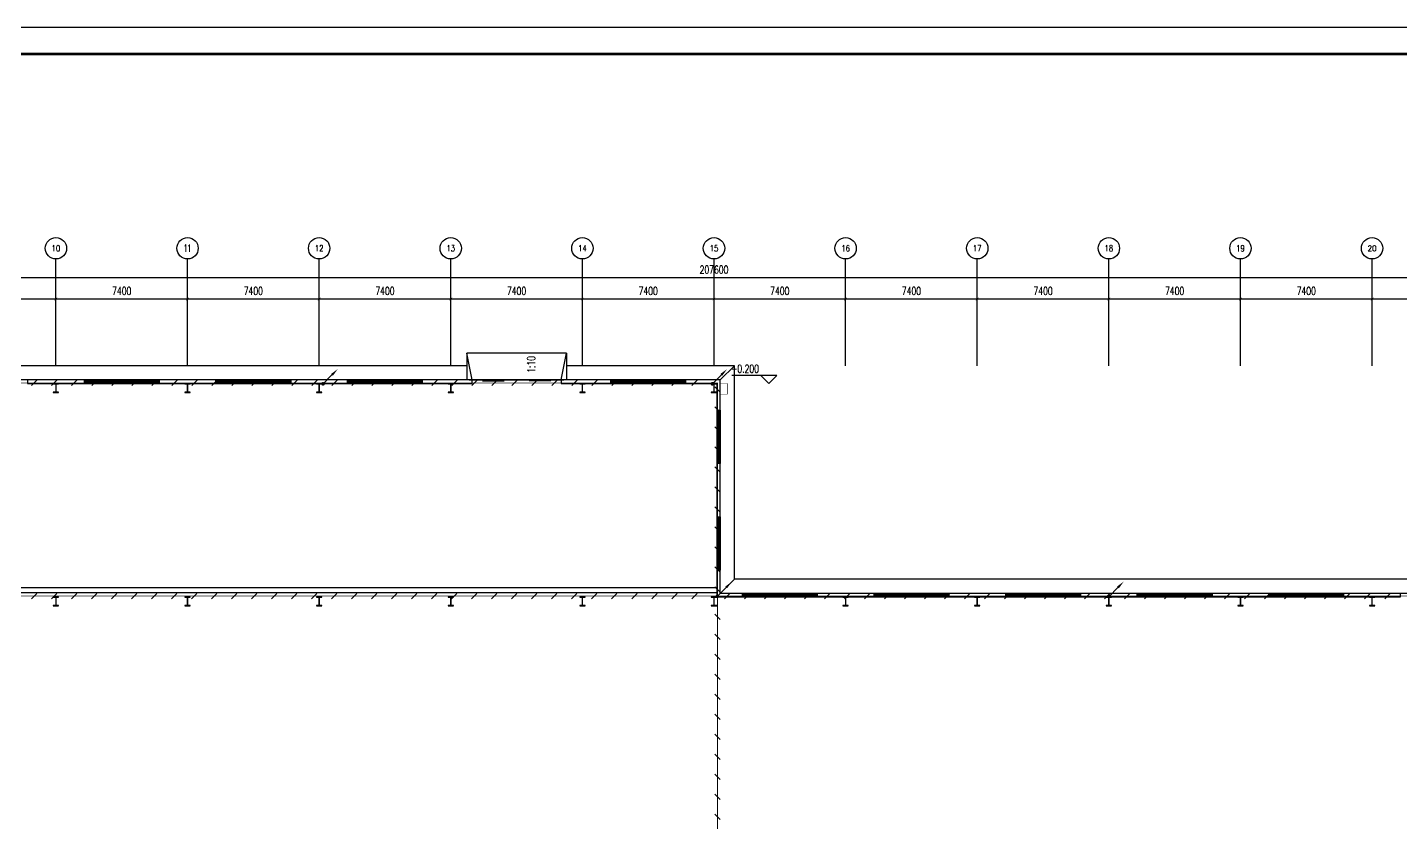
# Model space of a CAD drawing. Extents: x 1751103 to 2598738, y -609732 to 659428.
# Drawn here: x 2172848 to 2250048, y -215775 to -171080 of the extents above; entities that cross this region are included whole.
import ezdxf
from ezdxf.enums import TextEntityAlignment as Align

# ---------------------------------------------------------------- set-up
doc = ezdxf.new("R2010")
doc.units = 0
doc.header["$LTSCALE"] = 1000
doc.header["$MEASUREMENT"] = 0
doc.linetypes.add('CENTER2', pattern=[1.14, 0.75, -0.13, 0.13, -0.13])
doc.layers.get('0').update_dxf_attribs({"linetype": 'CONTINUOUS'})
doc.layers.get('DEFPOINTS').update_dxf_attribs({"linetype": 'CONTINUOUS'})
for name, color, linetype in [('_TCH_MASK', 7, 'CONTINUOUS'), ('AXIS', 3, 'CONTINUOUS'), ('AXIS_TEXT', 7, 'CONTINUOUS'), ('COLUMN', 99, 'CONTINUOUS'), ('DIM_ELEV', 3, 'CONTINUOUS'), ('DIM_SYMB', 3, 'CONTINUOUS'), ('GROUND', 2, 'CONTINUOUS'), ('LWIRE', 4, 'CONTINUOUS'), ('PUB_TEXT', 7, 'CONTINUOUS'), ('PUB_TITLE', 4, 'CONTINUOUS'), ('SHTLN', 4, 'CONTINUOUS'), ('STAIR', 2, 'CONTINUOUS'), ('WALL', 9, 'CONTINUOUS'), ('WINDOW', 99, 'CONTINUOUS'), ('WIRE-接地', 4, 'CONTINUOUS')]:
    doc.layers.add(name, color=color, linetype=linetype)
doc.styles.add('_TCH_AXIS', font='COMPLEX', dxfattribs={"bigfont": 'GBCBIG'})
doc.styles.add('_TCH_DIM', font='SIMPLEX', dxfattribs={"bigfont": 'GBCBIG'})
doc.styles.add('COMPLEX', font='COMPLEX')
doc.styles.add('DIM_FONT', font='SIMPLEX', dxfattribs={"width": 0.7, "bigfont": 'GBCBIG'})
doc.styles.get("Standard").update_dxf_attribs({"font": 'gbenor.shx', "bigfont": 'gbcbig.shx'})
doc.dimstyles.new('DIMN150', dxfattribs={"dimscale": 1.5, "dimtxt": 300, "dimasz": 100, "dimexe": 250, "dimexo": 300, "dimgap": 150, "dimtad": 1, "dimdec": 0, "dimzin": 0, "dimtxsty": 'DIM_FONT', "dimblk": 'ARCHTICK', "dimcen": 0.09, "dimclrt": 7, "dimazin": 3, "dimtfac": 1, "dimtdec": 0, "dimtix": 1, "dimtmove": 0, "dimatfit": 3, "dimtolj": 1, "dimtzin": 0})

# ---------------------------------------------------------------- blocks, each defined once
blk = doc.blocks.new('$WINLIB2D$00000001')
for p, q in [((-0.5, 0.5), (0.5, 0.5)), ((-0.5, 0.5), (-0.5, -0.5)), ((0.5, -0.5), (0.5, 0.5)), ((0.5, 0.167), (-0.5, 0.167)), ((0.5, -0.167), (-0.5, -0.167)), ((-0.5, -0.5), (0.5, -0.5))]:
    blk.add_line(p, q)
blk = doc.blocks.new('$DORLIB2D$00000130')
at = {"color": 0, "linetype": 'CONTINUOUS'}
for p, q in [((-0.533, 0.66), (-0.533, 0.513)), ((0, 0.66), (-0.533, 0.66)), ((0, 0.513), (0, 0.66)), ((0.533, 0.66), (0, 0.66)), ((0.533, 0.66), (0.533, 0.513)), ((0, 0.513), (-0.533, 0.513)), ((0.533, 0.513), (0, 0.513)), ((-0.385, 0.269), (-0.14, 0.269)), ((-0.385, 0.269), (-0.3, 0.214)), ((-0.3, 0.214), (-0.3, 0.269)), ((0.385, 0.269), (0.14, 0.269)), ((0.3, 0.214), (0.3, 0.269)), ((0.385, 0.269), (0.3, 0.214))]:
    blk.add_line(p, q, dxfattribs=at)
blk = doc.blocks.new('_AXISO')
blk.add_circle((0, 0), 0.5)
at = {"layer": 'AXIS_TEXT', "style": 'COMPLEX', "width": 1.041667}
blk.add_attdef('A', text='', height=0.56, dxfattribs=at).set_placement((-0.25, -0.28), (0.25, -0.28), align=Align.FIT)
blk = doc.blocks.new('_ARCHTICK')
at = {"color": 0, "linetype": 'BYBLOCK', "const_width": 0.15}
blk.add_lwpolyline([(-0.5, -0.5), (0.5, 0.5)], dxfattribs=at)
blk = doc.blocks.new('*D99')
at = {"layer": 'AXIS', "color": 0}
for p, q in [((2107648, 93942), (2107648, 98817)), ((2315248, 93942), (2315248, 98817)), ((2107648, 98442), (2315248, 98442))]:
    blk.add_line(p, q, dxfattribs=at)
at = {"layer": 'DEFPOINTS', "color": 0}
for p in [(2315248, 98442), (2107648, 93492), (2315248, 93492)]:
    blk.add_point(p, dxfattribs=at)
at = {"layer": 'AXIS', "color": 0, "xscale": 150, "yscale": 150, "zscale": 150, "rotation": 180}
blk.add_blockref('_ARCHTICK', (2107648, 98442), dxfattribs=at)
at = {"layer": 'AXIS', "color": 0, "xscale": 150, "yscale": 150, "zscale": 150}
blk.add_blockref('_ARCHTICK', (2315248, 98442), dxfattribs=at)
at = {"layer": 'AXIS', "color": 7, "insert": (2211448, 98892), "char_height": 450, "attachment_point": 5, "style": 'DIM_FONT'}
blk.add_mtext('\\A1;207600', dxfattribs=at)
blk = doc.blocks.new('*D109')
at = {"layer": 'AXIS', "color": 0}
for p, q in [((2167048, 93942), (2167048, 97617)), ((2174448, 93942), (2174448, 97617)), ((2167048, 97242), (2174448, 97242))]:
    blk.add_line(p, q, dxfattribs=at)
at = {"layer": 'DEFPOINTS', "color": 0}
for p in [(2174448, 97242), (2167048, 93492), (2174448, 93492)]:
    blk.add_point(p, dxfattribs=at)
at = {"layer": 'AXIS', "color": 0, "xscale": 150, "yscale": 150, "zscale": 150, "rotation": 180}
blk.add_blockref('_ARCHTICK', (2167048, 97242), dxfattribs=at)
at = {"layer": 'AXIS', "color": 0, "xscale": 150, "yscale": 150, "zscale": 150}
blk.add_blockref('_ARCHTICK', (2174448, 97242), dxfattribs=at)
at = {"layer": 'AXIS', "color": 7, "insert": (2170748, 97692), "char_height": 450, "attachment_point": 5, "style": 'DIM_FONT'}
blk.add_mtext('\\A1;7400', dxfattribs=at)
blk = doc.blocks.new('*D110')
at = {"layer": 'AXIS', "color": 0}
for p, q in [((2174448, 93942), (2174448, 97617)), ((2181848, 93942), (2181848, 97617)), ((2174448, 97242), (2181848, 97242))]:
    blk.add_line(p, q, dxfattribs=at)
at = {"layer": 'DEFPOINTS', "color": 0}
for p in [(2181848, 97242), (2174448, 93492), (2181848, 93492)]:
    blk.add_point(p, dxfattribs=at)
at = {"layer": 'AXIS', "color": 0, "xscale": 150, "yscale": 150, "zscale": 150, "rotation": 180}
blk.add_blockref('_ARCHTICK', (2174448, 97242), dxfattribs=at)
at = {"layer": 'AXIS', "color": 0, "xscale": 150, "yscale": 150, "zscale": 150}
blk.add_blockref('_ARCHTICK', (2181848, 97242), dxfattribs=at)
at = {"layer": 'AXIS', "color": 7, "insert": (2178148, 97692), "char_height": 450, "attachment_point": 5, "style": 'DIM_FONT'}
blk.add_mtext('\\A1;7400', dxfattribs=at)
blk = doc.blocks.new('*D111')
at = {"layer": 'AXIS', "color": 0}
for p, q in [((2181848, 93942), (2181848, 97617)), ((2189248, 93942), (2189248, 97617)), ((2181848, 97242), (2189248, 97242))]:
    blk.add_line(p, q, dxfattribs=at)
at = {"layer": 'DEFPOINTS', "color": 0}
for p in [(2189248, 97242), (2181848, 93492), (2189248, 93492)]:
    blk.add_point(p, dxfattribs=at)
at = {"layer": 'AXIS', "color": 0, "xscale": 150, "yscale": 150, "zscale": 150, "rotation": 180}
blk.add_blockref('_ARCHTICK', (2181848, 97242), dxfattribs=at)
at = {"layer": 'AXIS', "color": 0, "xscale": 150, "yscale": 150, "zscale": 150}
blk.add_blockref('_ARCHTICK', (2189248, 97242), dxfattribs=at)
at = {"layer": 'AXIS', "color": 7, "insert": (2185548, 97692), "char_height": 450, "attachment_point": 5, "style": 'DIM_FONT'}
blk.add_mtext('\\A1;7400', dxfattribs=at)
blk = doc.blocks.new('*D112')
at = {"layer": 'AXIS', "color": 0}
for p, q in [((2189248, 93942), (2189248, 97617)), ((2196648, 93942), (2196648, 97617)), ((2189248, 97242), (2196648, 97242))]:
    blk.add_line(p, q, dxfattribs=at)
at = {"layer": 'DEFPOINTS', "color": 0}
for p in [(2196648, 97242), (2189248, 93492), (2196648, 93492)]:
    blk.add_point(p, dxfattribs=at)
at = {"layer": 'AXIS', "color": 0, "xscale": 150, "yscale": 150, "zscale": 150, "rotation": 180}
blk.add_blockref('_ARCHTICK', (2189248, 97242), dxfattribs=at)
at = {"layer": 'AXIS', "color": 0, "xscale": 150, "yscale": 150, "zscale": 150}
blk.add_blockref('_ARCHTICK', (2196648, 97242), dxfattribs=at)
at = {"layer": 'AXIS', "color": 7, "insert": (2192948, 97692), "char_height": 450, "attachment_point": 5, "style": 'DIM_FONT'}
blk.add_mtext('\\A1;7400', dxfattribs=at)
blk = doc.blocks.new('*D113')
at = {"layer": 'AXIS', "color": 0}
for p, q in [((2196648, 93942), (2196648, 97617)), ((2204048, 93942), (2204048, 97617)), ((2196648, 97242), (2204048, 97242))]:
    blk.add_line(p, q, dxfattribs=at)
at = {"layer": 'DEFPOINTS', "color": 0}
for p in [(2204048, 97242), (2196648, 93492), (2204048, 93492)]:
    blk.add_point(p, dxfattribs=at)
at = {"layer": 'AXIS', "color": 0, "xscale": 150, "yscale": 150, "zscale": 150, "rotation": 180}
blk.add_blockref('_ARCHTICK', (2196648, 97242), dxfattribs=at)
at = {"layer": 'AXIS', "color": 0, "xscale": 150, "yscale": 150, "zscale": 150}
blk.add_blockref('_ARCHTICK', (2204048, 97242), dxfattribs=at)
at = {"layer": 'AXIS', "color": 7, "insert": (2200348, 97692), "char_height": 450, "attachment_point": 5, "style": 'DIM_FONT'}
blk.add_mtext('\\A1;7400', dxfattribs=at)
blk = doc.blocks.new('*D114')
at = {"layer": 'AXIS', "color": 0}
for p, q in [((2204048, 93942), (2204048, 97617)), ((2211448, 93942), (2211448, 97617)), ((2204048, 97242), (2211448, 97242))]:
    blk.add_line(p, q, dxfattribs=at)
at = {"layer": 'DEFPOINTS', "color": 0}
for p in [(2211448, 97242), (2204048, 93492), (2211448, 93492)]:
    blk.add_point(p, dxfattribs=at)
at = {"layer": 'AXIS', "color": 0, "xscale": 150, "yscale": 150, "zscale": 150, "rotation": 180}
blk.add_blockref('_ARCHTICK', (2204048, 97242), dxfattribs=at)
at = {"layer": 'AXIS', "color": 0, "xscale": 150, "yscale": 150, "zscale": 150}
blk.add_blockref('_ARCHTICK', (2211448, 97242), dxfattribs=at)
at = {"layer": 'AXIS', "color": 7, "insert": (2207748, 97692), "char_height": 450, "attachment_point": 5, "style": 'DIM_FONT'}
blk.add_mtext('\\A1;7400', dxfattribs=at)
blk = doc.blocks.new('*D115')
at = {"layer": 'AXIS', "color": 0}
for p, q in [((2211448, 93942), (2211448, 97617)), ((2218848, 93942), (2218848, 97617)), ((2211448, 97242), (2218848, 97242))]:
    blk.add_line(p, q, dxfattribs=at)
at = {"layer": 'DEFPOINTS', "color": 0}
for p in [(2218848, 97242), (2211448, 93492), (2218848, 93492)]:
    blk.add_point(p, dxfattribs=at)
at = {"layer": 'AXIS', "color": 0, "xscale": 150, "yscale": 150, "zscale": 150, "rotation": 180}
blk.add_blockref('_ARCHTICK', (2211448, 97242), dxfattribs=at)
at = {"layer": 'AXIS', "color": 0, "xscale": 150, "yscale": 150, "zscale": 150}
blk.add_blockref('_ARCHTICK', (2218848, 97242), dxfattribs=at)
at = {"layer": 'AXIS', "color": 7, "insert": (2215148, 97692), "char_height": 450, "attachment_point": 5, "style": 'DIM_FONT'}
blk.add_mtext('\\A1;7400', dxfattribs=at)
blk = doc.blocks.new('*D116')
at = {"layer": 'AXIS', "color": 0}
for p, q in [((2218848, 93942), (2218848, 97617)), ((2226248, 93942), (2226248, 97617)), ((2218848, 97242), (2226248, 97242))]:
    blk.add_line(p, q, dxfattribs=at)
at = {"layer": 'DEFPOINTS', "color": 0}
for p in [(2226248, 97242), (2218848, 93492), (2226248, 93492)]:
    blk.add_point(p, dxfattribs=at)
at = {"layer": 'AXIS', "color": 0, "xscale": 150, "yscale": 150, "zscale": 150, "rotation": 180}
blk.add_blockref('_ARCHTICK', (2218848, 97242), dxfattribs=at)
at = {"layer": 'AXIS', "color": 0, "xscale": 150, "yscale": 150, "zscale": 150}
blk.add_blockref('_ARCHTICK', (2226248, 97242), dxfattribs=at)
at = {"layer": 'AXIS', "color": 7, "insert": (2222548, 97692), "char_height": 450, "attachment_point": 5, "style": 'DIM_FONT'}
blk.add_mtext('\\A1;7400', dxfattribs=at)
blk = doc.blocks.new('*D117')
at = {"layer": 'AXIS', "color": 0}
for p, q in [((2226248, 93942), (2226248, 97617)), ((2233648, 93942), (2233648, 97617)), ((2226248, 97242), (2233648, 97242))]:
    blk.add_line(p, q, dxfattribs=at)
at = {"layer": 'DEFPOINTS', "color": 0}
for p in [(2233648, 97242), (2226248, 93492), (2233648, 93492)]:
    blk.add_point(p, dxfattribs=at)
at = {"layer": 'AXIS', "color": 0, "xscale": 150, "yscale": 150, "zscale": 150, "rotation": 180}
blk.add_blockref('_ARCHTICK', (2226248, 97242), dxfattribs=at)
at = {"layer": 'AXIS', "color": 0, "xscale": 150, "yscale": 150, "zscale": 150}
blk.add_blockref('_ARCHTICK', (2233648, 97242), dxfattribs=at)
at = {"layer": 'AXIS', "color": 7, "insert": (2229948, 97692), "char_height": 450, "attachment_point": 5, "style": 'DIM_FONT'}
blk.add_mtext('\\A1;7400', dxfattribs=at)
blk = doc.blocks.new('*D118')
at = {"layer": 'AXIS', "color": 0}
for p, q in [((2233648, 93942), (2233648, 97617)), ((2241048, 93942), (2241048, 97617)), ((2233648, 97242), (2241048, 97242))]:
    blk.add_line(p, q, dxfattribs=at)
at = {"layer": 'DEFPOINTS', "color": 0}
for p in [(2241048, 97242), (2233648, 93492), (2241048, 93492)]:
    blk.add_point(p, dxfattribs=at)
at = {"layer": 'AXIS', "color": 0, "xscale": 150, "yscale": 150, "zscale": 150, "rotation": 180}
blk.add_blockref('_ARCHTICK', (2233648, 97242), dxfattribs=at)
at = {"layer": 'AXIS', "color": 0, "xscale": 150, "yscale": 150, "zscale": 150}
blk.add_blockref('_ARCHTICK', (2241048, 97242), dxfattribs=at)
at = {"layer": 'AXIS', "color": 7, "insert": (2237348, 97692), "char_height": 450, "attachment_point": 5, "style": 'DIM_FONT'}
blk.add_mtext('\\A1;7400', dxfattribs=at)
blk = doc.blocks.new('*D119')
at = {"layer": 'AXIS', "color": 0}
for p, q in [((2241048, 93942), (2241048, 97617)), ((2248448, 93942), (2248448, 97617)), ((2241048, 97242), (2248448, 97242))]:
    blk.add_line(p, q, dxfattribs=at)
at = {"layer": 'DEFPOINTS', "color": 0}
for p in [(2248448, 97242), (2241048, 93492), (2248448, 93492)]:
    blk.add_point(p, dxfattribs=at)
at = {"layer": 'AXIS', "color": 0, "xscale": 150, "yscale": 150, "zscale": 150, "rotation": 180}
blk.add_blockref('_ARCHTICK', (2241048, 97242), dxfattribs=at)
at = {"layer": 'AXIS', "color": 0, "xscale": 150, "yscale": 150, "zscale": 150}
blk.add_blockref('_ARCHTICK', (2248448, 97242), dxfattribs=at)
at = {"layer": 'AXIS', "color": 7, "insert": (2244748, 97692), "char_height": 450, "attachment_point": 5, "style": 'DIM_FONT'}
blk.add_mtext('\\A1;7400', dxfattribs=at)
blk = doc.blocks.new('*D120')
at = {"layer": 'AXIS', "color": 0}
for p, q in [((2248448, 93942), (2248448, 97617)), ((2255848, 93942), (2255848, 97617)), ((2248448, 97242), (2255848, 97242))]:
    blk.add_line(p, q, dxfattribs=at)
at = {"layer": 'DEFPOINTS', "color": 0}
for p in [(2255848, 97242), (2248448, 93492), (2255848, 93492)]:
    blk.add_point(p, dxfattribs=at)
at = {"layer": 'AXIS', "color": 0, "xscale": 150, "yscale": 150, "zscale": 150, "rotation": 180}
blk.add_blockref('_ARCHTICK', (2248448, 97242), dxfattribs=at)
at = {"layer": 'AXIS', "color": 0, "xscale": 150, "yscale": 150, "zscale": 150}
blk.add_blockref('_ARCHTICK', (2255848, 97242), dxfattribs=at)
at = {"layer": 'AXIS', "color": 7, "insert": (2252148, 97692), "char_height": 450, "attachment_point": 5, "style": 'DIM_FONT'}
blk.add_mtext('\\A1;7400', dxfattribs=at)
blk = doc.blocks.new('$TELECSYS$00000008')
blk.add_line((0.4, 0.4), (-0.4, -0.4))
blk = doc.blocks.new('$TELECSYS$00000079')
for p, q in [((0.7, 0.7), (0, 0)), ((0.1, 0.1), (0.1, 0.1)), ((-0.1, -0.1), (-0.1, -0.1))]:
    blk.add_line(p, q)
at = {"const_width": 0.142}
blk.add_lwpolyline([(-0.07, 0, 1), (0.07, 0, 1)], format="xyb", close=True, dxfattribs=at)
blk.add_solid([(0.63, 0.77), (0.77, 0.63), (1.15, 1.15)])
at = {"width": 0.8, "flags": 9}
blk.add_attdef('A', (0, 0), '', height=0.00002, dxfattribs=at)
blk = doc.blocks.new('W2')
at = {"color": 8, "const_width": 30}
blk.add_lwpolyline([(2211797.9, 91891.5), (2212197.9, 91891.5), (2212197.9, 92491.5), (2211797.9, 92491.5)], dxfattribs=at)
at = {"layer": '_TCH_MASK', "color": 8}
for p, q in [((2107847.9, 81025.1), (2211597.9, 81025.1)), ((2211597.9, 80725.1), (2107847.9, 80725.1))]:
    blk.add_line(p, q, dxfattribs=at)
at = {"layer": 'AXIS', "color": 8}
for p, q in [((2174447.9, 93491.5), (2174447.9, 99491.5)), ((2181847.9, 93491.5), (2181847.9, 99491.5)), ((2189247.9, 93491.5), (2189247.9, 99491.5)), ((2196647.9, 93491.5), (2196647.9, 99491.5)), ((2204047.9, 93491.5), (2204047.9, 99491.5)), ((2211447.9, 93491.5), (2211447.9, 99491.5)), ((2218847.9, 93491.5), (2218847.9, 99491.5)), ((2226247.9, 93491.5), (2226247.9, 99491.5)), ((2233647.9, 93491.5), (2233647.9, 99491.5)), ((2241047.9, 93491.5), (2241047.9, 99491.5)), ((2248447.9, 93491.5), (2248447.9, 99491.5))]:
    blk.add_line(p, q, dxfattribs=at)
at = {"layer": 'COLUMN', "color": 8}
for p, q in [((2174597.9, 92491.5), (2174297.9, 92491.5)), ((2174297.9, 92491.5), (2174297.9, 92473.5)), ((2174297.9, 92473.5), (2174437.9, 92473.5)), ((2174437.9, 92009.5), (2174297.9, 92009.5)), ((2174297.9, 92009.5), (2174297.9, 91991.5)), ((2174297.9, 91991.5), (2174597.9, 91991.5)), ((2174437.9, 92473.5), (2174442.9, 92468.5)), ((2174442.9, 92014.5), (2174437.9, 92009.5)), ((2174442.9, 92468.5), (2174442.9, 92014.5)), ((2174452.9, 92468.5), (2174457.9, 92473.5)), ((2174452.9, 92014.5), (2174452.9, 92468.5)), ((2174457.9, 92009.5), (2174452.9, 92014.5)), ((2174457.9, 92473.5), (2174597.9, 92473.5)), ((2174597.9, 92009.5), (2174457.9, 92009.5)), ((2174597.9, 92473.5), (2174597.9, 92491.5)), ((2174597.9, 91991.5), (2174597.9, 92009.5)), ((2181997.9, 92491.5), (2181697.9, 92491.5)), ((2181697.9, 92491.5), (2181697.9, 92473.5)), ((2181697.9, 92473.5), (2181837.9, 92473.5)), ((2181837.9, 92009.5), (2181697.9, 92009.5)), ((2181697.9, 92009.5), (2181697.9, 91991.5)), ((2181697.9, 91991.5), (2181997.9, 91991.5)), ((2181837.9, 92473.5), (2181842.9, 92468.5)), ((2181842.9, 92014.5), (2181837.9, 92009.5)), ((2181842.9, 92468.5), (2181842.9, 92014.5)), ((2181852.9, 92468.5), (2181857.9, 92473.5)), ((2181852.9, 92014.5), (2181852.9, 92468.5)), ((2181857.9, 92009.5), (2181852.9, 92014.5)), ((2181857.9, 92473.5), (2181997.9, 92473.5)), ((2181997.9, 92009.5), (2181857.9, 92009.5)), ((2181997.9, 92473.5), (2181997.9, 92491.5)), ((2181997.9, 91991.5), (2181997.9, 92009.5)), ((2189397.9, 92491.5), (2189097.9, 92491.5)), ((2189097.9, 92491.5), (2189097.9, 92473.5)), ((2189097.9, 92473.5), (2189237.9, 92473.5)), ((2189237.9, 92009.5), (2189097.9, 92009.5)), ((2189097.9, 92009.5), (2189097.9, 91991.5)), ((2189097.9, 91991.5), (2189397.9, 91991.5)), ((2189237.9, 92473.5), (2189242.9, 92468.5)), ((2189242.9, 92014.5), (2189237.9, 92009.5)), ((2189242.9, 92468.5), (2189242.9, 92014.5)), ((2189252.9, 92468.5), (2189257.9, 92473.5)), ((2189252.9, 92014.5), (2189252.9, 92468.5)), ((2189257.9, 92009.5), (2189252.9, 92014.5)), ((2189257.9, 92473.5), (2189397.9, 92473.5)), ((2189397.9, 92009.5), (2189257.9, 92009.5)), ((2189397.9, 92473.5), (2189397.9, 92491.5)), ((2189397.9, 91991.5), (2189397.9, 92009.5)), ((2196797.9, 92491.5), (2196497.9, 92491.5)), ((2196497.9, 92491.5), (2196497.9, 92473.5)), ((2196497.9, 92473.5), (2196637.9, 92473.5)), ((2196637.9, 92009.5), (2196497.9, 92009.5)), ((2196497.9, 92009.5), (2196497.9, 91991.5)), ((2196497.9, 91991.5), (2196797.9, 91991.5)), ((2196637.9, 92473.5), (2196642.9, 92468.5)), ((2196642.9, 92014.5), (2196637.9, 92009.5)), ((2196642.9, 92468.5), (2196642.9, 92014.5)), ((2196652.9, 92468.5), (2196657.9, 92473.5)), ((2196652.9, 92014.5), (2196652.9, 92468.5)), ((2196657.9, 92009.5), (2196652.9, 92014.5)), ((2196657.9, 92473.5), (2196797.9, 92473.5)), ((2196797.9, 92009.5), (2196657.9, 92009.5)), ((2196797.9, 92473.5), (2196797.9, 92491.5)), ((2196797.9, 91991.5), (2196797.9, 92009.5)), ((2204197.9, 92491.5), (2203897.9, 92491.5)), ((2203897.9, 92491.5), (2203897.9, 92473.5)), ((2203897.9, 92473.5), (2204037.9, 92473.5)), ((2204037.9, 92009.5), (2203897.9, 92009.5)), ((2203897.9, 92009.5), (2203897.9, 91991.5)), ((2203897.9, 91991.5), (2204197.9, 91991.5)), ((2204037.9, 92473.5), (2204042.9, 92468.5)), ((2204042.9, 92014.5), (2204037.9, 92009.5)), ((2204042.9, 92468.5), (2204042.9, 92014.5)), ((2204052.9, 92468.5), (2204057.9, 92473.5)), ((2204052.9, 92014.5), (2204052.9, 92468.5)), ((2204057.9, 92009.5), (2204052.9, 92014.5)), ((2204057.9, 92473.5), (2204197.9, 92473.5)), ((2204197.9, 92009.5), (2204057.9, 92009.5)), ((2204197.9, 92473.5), (2204197.9, 92491.5)), ((2204197.9, 91991.5), (2204197.9, 92009.5)), ((2211597.9, 92491.5), (2211297.9, 92491.5)), ((2211297.9, 92491.5), (2211297.9, 92473.5)), ((2211297.9, 92473.5), (2211437.9, 92473.5)), ((2211437.9, 92009.5), (2211297.9, 92009.5)), ((2211297.9, 92009.5), (2211297.9, 91991.5)), ((2211297.9, 91991.5), (2211597.9, 91991.5)), ((2211437.9, 92473.5), (2211442.9, 92468.5)), ((2211442.9, 92014.5), (2211437.9, 92009.5)), ((2211442.9, 92468.5), (2211442.9, 92014.5)), ((2211452.9, 92468.5), (2211457.9, 92473.5)), ((2211452.9, 92014.5), (2211452.9, 92468.5)), ((2211457.9, 92009.5), (2211452.9, 92014.5)), ((2211457.9, 92473.5), (2211597.9, 92473.5)), ((2211597.9, 92009.5), (2211457.9, 92009.5)), ((2211597.9, 92473.5), (2211597.9, 92491.5)), ((2211597.9, 91991.5), (2211597.9, 92009.5)), ((2174597.9, 80491.5), (2174297.9, 80491.5)), ((2174297.9, 80491.5), (2174297.9, 80473.5)), ((2174297.9, 80473.5), (2174437.9, 80473.5)), ((2174437.9, 80473.5), (2174442.9, 80468.5)), ((2174442.9, 80468.5), (2174442.9, 80014.5)), ((2174452.9, 80468.5), (2174457.9, 80473.5)), ((2174452.9, 80014.5), (2174452.9, 80468.5)), ((2174457.9, 80473.5), (2174597.9, 80473.5)), ((2174597.9, 80473.5), (2174597.9, 80491.5)), ((2181997.9, 80491.5), (2181697.9, 80491.5)), ((2181697.9, 80491.5), (2181697.9, 80473.5)), ((2181697.9, 80473.5), (2181837.9, 80473.5)), ((2181837.9, 80473.5), (2181842.9, 80468.5)), ((2181842.9, 80468.5), (2181842.9, 80014.5)), ((2181852.9, 80468.5), (2181857.9, 80473.5)), ((2181852.9, 80014.5), (2181852.9, 80468.5)), ((2181857.9, 80473.5), (2181997.9, 80473.5)), ((2181997.9, 80473.5), (2181997.9, 80491.5)), ((2189397.9, 80491.5), (2189097.9, 80491.5)), ((2189097.9, 80491.5), (2189097.9, 80473.5)), ((2189097.9, 80473.5), (2189237.9, 80473.5)), ((2189237.9, 80473.5), (2189242.9, 80468.5)), ((2189242.9, 80468.5), (2189242.9, 80014.5)), ((2189252.9, 80468.5), (2189257.9, 80473.5)), ((2189252.9, 80014.5), (2189252.9, 80468.5)), ((2189257.9, 80473.5), (2189397.9, 80473.5)), ((2189397.9, 80473.5), (2189397.9, 80491.5)), ((2196797.9, 80491.5), (2196497.9, 80491.5)), ((2196497.9, 80491.5), (2196497.9, 80473.5)), ((2196497.9, 80473.5), (2196637.9, 80473.5)), ((2196637.9, 80473.5), (2196642.9, 80468.5)), ((2196642.9, 80468.5), (2196642.9, 80014.5)), ((2196652.9, 80468.5), (2196657.9, 80473.5)), ((2196652.9, 80014.5), (2196652.9, 80468.5)), ((2196657.9, 80473.5), (2196797.9, 80473.5)), ((2196797.9, 80473.5), (2196797.9, 80491.5)), ((2204197.9, 80491.5), (2203897.9, 80491.5)), ((2203897.9, 80491.5), (2203897.9, 80473.5)), ((2203897.9, 80473.5), (2204037.9, 80473.5)), ((2204037.9, 80473.5), (2204042.9, 80468.5)), ((2204042.9, 80468.5), (2204042.9, 80014.5)), ((2204052.9, 80468.5), (2204057.9, 80473.5)), ((2204052.9, 80014.5), (2204052.9, 80468.5)), ((2204057.9, 80473.5), (2204197.9, 80473.5)), ((2204197.9, 80473.5), (2204197.9, 80491.5)), ((2211597.9, 80491.5), (2211297.9, 80491.5)), ((2211297.9, 80491.5), (2211297.9, 80473.5)), ((2211297.9, 80473.5), (2211437.9, 80473.5)), ((2211437.9, 80473.5), (2211442.9, 80468.5)), ((2211442.9, 80468.5), (2211442.9, 80014.5)), ((2211452.9, 80468.5), (2211457.9, 80473.5)), ((2211452.9, 80014.5), (2211452.9, 80468.5)), ((2211457.9, 80473.5), (2211597.9, 80473.5)), ((2211597.9, 80473.5), (2211597.9, 80491.5)), ((2218997.9, 80491.5), (2218697.9, 80491.5)), ((2218697.9, 80491.5), (2218697.9, 80473.5)), ((2218697.9, 80473.5), (2218837.9, 80473.5)), ((2218837.9, 80473.5), (2218842.9, 80468.5)), ((2218842.9, 80468.5), (2218842.9, 80014.5)), ((2218852.9, 80468.5), (2218857.9, 80473.5)), ((2218852.9, 80014.5), (2218852.9, 80468.5)), ((2218857.9, 80473.5), (2218997.9, 80473.5)), ((2218997.9, 80473.5), (2218997.9, 80491.5)), ((2226397.9, 80491.5), (2226097.9, 80491.5)), ((2226097.9, 80491.5), (2226097.9, 80473.5)), ((2226097.9, 80473.5), (2226237.9, 80473.5)), ((2226237.9, 80473.5), (2226242.9, 80468.5)), ((2226242.9, 80468.5), (2226242.9, 80014.5)), ((2226252.9, 80468.5), (2226257.9, 80473.5)), ((2226252.9, 80014.5), (2226252.9, 80468.5)), ((2226257.9, 80473.5), (2226397.9, 80473.5)), ((2226397.9, 80473.5), (2226397.9, 80491.5)), ((2233797.9, 80491.5), (2233497.9, 80491.5)), ((2233497.9, 80491.5), (2233497.9, 80473.5)), ((2233497.9, 80473.5), (2233637.9, 80473.5)), ((2233637.9, 80473.5), (2233642.9, 80468.5)), ((2233642.9, 80468.5), (2233642.9, 80014.5)), ((2233652.9, 80468.5), (2233657.9, 80473.5)), ((2233652.9, 80014.5), (2233652.9, 80468.5)), ((2233657.9, 80473.5), (2233797.9, 80473.5)), ((2233797.9, 80473.5), (2233797.9, 80491.5)), ((2241197.9, 80491.5), (2240897.9, 80491.5)), ((2240897.9, 80491.5), (2240897.9, 80473.5)), ((2240897.9, 80473.5), (2241037.9, 80473.5)), ((2241037.9, 80473.5), (2241042.9, 80468.5)), ((2241042.9, 80468.5), (2241042.9, 80014.5)), ((2241052.9, 80468.5), (2241057.9, 80473.5)), ((2241052.9, 80014.5), (2241052.9, 80468.5)), ((2241057.9, 80473.5), (2241197.9, 80473.5)), ((2241197.9, 80473.5), (2241197.9, 80491.5)), ((2248597.9, 80491.5), (2248297.9, 80491.5)), ((2248297.9, 80491.5), (2248297.9, 80473.5)), ((2248297.9, 80473.5), (2248437.9, 80473.5)), ((2248437.9, 80473.5), (2248442.9, 80468.5)), ((2248442.9, 80468.5), (2248442.9, 80014.5)), ((2248452.9, 80468.5), (2248457.9, 80473.5)), ((2248452.9, 80014.5), (2248452.9, 80468.5)), ((2248457.9, 80473.5), (2248597.9, 80473.5)), ((2248597.9, 80473.5), (2248597.9, 80491.5)), ((2174437.9, 80009.5), (2174297.9, 80009.5)), ((2174297.9, 80009.5), (2174297.9, 79991.5)), ((2174297.9, 79991.5), (2174597.9, 79991.5)), ((2174442.9, 80014.5), (2174437.9, 80009.5)), ((2174457.9, 80009.5), (2174452.9, 80014.5)), ((2174597.9, 80009.5), (2174457.9, 80009.5)), ((2174597.9, 79991.5), (2174597.9, 80009.5)), ((2181837.9, 80009.5), (2181697.9, 80009.5)), ((2181697.9, 80009.5), (2181697.9, 79991.5)), ((2181697.9, 79991.5), (2181997.9, 79991.5)), ((2181842.9, 80014.5), (2181837.9, 80009.5)), ((2181857.9, 80009.5), (2181852.9, 80014.5)), ((2181997.9, 80009.5), (2181857.9, 80009.5)), ((2181997.9, 79991.5), (2181997.9, 80009.5)), ((2189237.9, 80009.5), (2189097.9, 80009.5)), ((2189097.9, 80009.5), (2189097.9, 79991.5)), ((2189097.9, 79991.5), (2189397.9, 79991.5)), ((2189242.9, 80014.5), (2189237.9, 80009.5)), ((2189257.9, 80009.5), (2189252.9, 80014.5)), ((2189397.9, 80009.5), (2189257.9, 80009.5)), ((2189397.9, 79991.5), (2189397.9, 80009.5)), ((2196637.9, 80009.5), (2196497.9, 80009.5)), ((2196497.9, 80009.5), (2196497.9, 79991.5)), ((2196497.9, 79991.5), (2196797.9, 79991.5)), ((2196642.9, 80014.5), (2196637.9, 80009.5)), ((2196657.9, 80009.5), (2196652.9, 80014.5)), ((2196797.9, 80009.5), (2196657.9, 80009.5)), ((2196797.9, 79991.5), (2196797.9, 80009.5)), ((2204037.9, 80009.5), (2203897.9, 80009.5)), ((2203897.9, 80009.5), (2203897.9, 79991.5)), ((2203897.9, 79991.5), (2204197.9, 79991.5)), ((2204042.9, 80014.5), (2204037.9, 80009.5)), ((2204057.9, 80009.5), (2204052.9, 80014.5)), ((2204197.9, 80009.5), (2204057.9, 80009.5)), ((2204197.9, 79991.5), (2204197.9, 80009.5)), ((2211437.9, 80009.5), (2211297.9, 80009.5)), ((2211297.9, 80009.5), (2211297.9, 79991.5)), ((2211297.9, 79991.5), (2211597.9, 79991.5)), ((2211442.9, 80014.5), (2211437.9, 80009.5)), ((2211457.9, 80009.5), (2211452.9, 80014.5)), ((2211597.9, 80009.5), (2211457.9, 80009.5)), ((2211597.9, 79991.5), (2211597.9, 80009.5)), ((2218837.9, 80009.5), (2218697.9, 80009.5)), ((2218697.9, 80009.5), (2218697.9, 79991.5)), ((2218697.9, 79991.5), (2218997.9, 79991.5)), ((2218842.9, 80014.5), (2218837.9, 80009.5)), ((2218857.9, 80009.5), (2218852.9, 80014.5)), ((2218997.9, 80009.5), (2218857.9, 80009.5)), ((2218997.9, 79991.5), (2218997.9, 80009.5)), ((2226237.9, 80009.5), (2226097.9, 80009.5)), ((2226097.9, 80009.5), (2226097.9, 79991.5)), ((2226097.9, 79991.5), (2226397.9, 79991.5)), ((2226242.9, 80014.5), (2226237.9, 80009.5)), ((2226257.9, 80009.5), (2226252.9, 80014.5)), ((2226397.9, 80009.5), (2226257.9, 80009.5)), ((2226397.9, 79991.5), (2226397.9, 80009.5)), ((2233637.9, 80009.5), (2233497.9, 80009.5)), ((2233497.9, 80009.5), (2233497.9, 79991.5)), ((2233497.9, 79991.5), (2233797.9, 79991.5)), ((2233642.9, 80014.5), (2233637.9, 80009.5)), ((2233657.9, 80009.5), (2233652.9, 80014.5)), ((2233797.9, 80009.5), (2233657.9, 80009.5)), ((2233797.9, 79991.5), (2233797.9, 80009.5)), ((2241037.9, 80009.5), (2240897.9, 80009.5)), ((2240897.9, 80009.5), (2240897.9, 79991.5)), ((2240897.9, 79991.5), (2241197.9, 79991.5)), ((2241042.9, 80014.5), (2241037.9, 80009.5)), ((2241057.9, 80009.5), (2241052.9, 80014.5)), ((2241197.9, 80009.5), (2241057.9, 80009.5)), ((2241197.9, 79991.5), (2241197.9, 80009.5)), ((2248437.9, 80009.5), (2248297.9, 80009.5)), ((2248297.9, 80009.5), (2248297.9, 79991.5)), ((2248297.9, 79991.5), (2248597.9, 79991.5)), ((2248442.9, 80014.5), (2248437.9, 80009.5)), ((2248457.9, 80009.5), (2248452.9, 80014.5)), ((2248597.9, 80009.5), (2248457.9, 80009.5)), ((2248597.9, 79991.5), (2248597.9, 80009.5))]:
    blk.add_line(p, q, dxfattribs=at)
at = {"layer": 'DIM_ELEV', "color": 8}
for p, q in [((2214975.1, 92941.5), (2212455.1, 92941.5)), ((2214525.1, 92491.5), (2214075.1, 92941.5)), ((2214525.1, 92491.5), (2214975.1, 92941.5))]:
    blk.add_line(p, q, dxfattribs=at)
at = {"layer": 'DIM_SYMB', "color": 8}
blk.add_lwpolyline([(2201552.1, 93047.2, 0, 0, 0), (2201552.1, 93600.7, 120, 0, 0), (2201552.1, 94050.7, 0, 0, 0)], format="xyseb", dxfattribs=at)
at = {"layer": 'GROUND', "color": 8}
for p, q in [((2197547.9, 93491.5), (2121747.9, 93491.5)), ((2212597.9, 93491.5), (2203147.9, 93491.5)), ((2211797.9, 92691.5), (2212597.9, 93491.5)), ((2212597.9, 81491.5), (2212597.9, 93491.5)), ((2197547.9, 92691.5), (2121747.9, 92691.5)), ((2211797.9, 92691.5), (2203147.9, 92691.5)), ((2211797.9, 80691.5), (2211797.9, 92691.5)), ((2211797.9, 80691.5), (2212597.9, 81491.5)), ((2316047.9, 81491.5), (2212597.9, 81491.5)), ((2315247.9, 80691.5), (2211797.9, 80691.5))]:
    blk.add_line(p, q, dxfattribs=at)
at = {"layer": 'STAIR', "color": 8}
for p, q in [((2203147.9, 94191.5), (2197547.9, 94191.5)), ((2197547.9, 94191.5), (2197547.9, 92691.5)), ((2197847.9, 92691.5), (2197547.9, 94191.5)), ((2202847.9, 92691.5), (2203147.9, 94191.5)), ((2203147.9, 94191.5), (2203147.9, 92691.5)), ((2203147.9, 92691.5), (2197547.9, 92691.5))]:
    blk.add_line(p, q, dxfattribs=at)
at = {"layer": 'WALL', "color": 8}
for p, q in [((2174447.9, 92691.5), (2172847.9, 92691.5)), ((2172847.9, 92691.5), (2172847.9, 92491.5)), ((2176047.9, 92691.5), (2174447.9, 92691.5)), ((2176047.9, 92491.5), (2176047.9, 92691.5)), ((2181847.9, 92691.5), (2180247.9, 92691.5)), ((2180247.9, 92691.5), (2180247.9, 92491.5)), ((2183447.9, 92691.5), (2181847.9, 92691.5)), ((2183447.9, 92491.5), (2183447.9, 92691.5)), ((2189247.9, 92691.5), (2187647.9, 92691.5)), ((2187647.9, 92691.5), (2187647.9, 92491.5)), ((2190847.9, 92691.5), (2189247.9, 92691.5)), ((2190847.9, 92491.5), (2190847.9, 92691.5)), ((2196647.9, 92691.5), (2195047.9, 92691.5)), ((2195047.9, 92691.5), (2195047.9, 92491.5)), ((2197847.9, 92691.5), (2196647.9, 92691.5)), ((2197847.9, 92491.5), (2197847.9, 92691.5)), ((2204047.9, 92691.5), (2202847.9, 92691.5)), ((2202847.9, 92691.5), (2202847.9, 92491.5)), ((2205647.9, 92691.5), (2204047.9, 92691.5)), ((2205647.9, 92491.5), (2205647.9, 92691.5)), ((2211797.9, 92691.5), (2209847.9, 92691.5)), ((2209847.9, 92691.5), (2209847.9, 92491.5)), ((2211797.9, 90991.5), (2211797.9, 92691.5)), ((2172847.9, 92491.5), (2174297.9, 92491.5)), ((2174597.9, 92491.5), (2176047.9, 92491.5)), ((2180247.9, 92491.5), (2181697.9, 92491.5)), ((2181997.9, 92491.5), (2183447.9, 92491.5)), ((2187647.9, 92491.5), (2189097.9, 92491.5)), ((2189397.9, 92491.5), (2190847.9, 92491.5)), ((2195047.9, 92491.5), (2196497.9, 92491.5)), ((2196797.9, 92491.5), (2197847.9, 92491.5)), ((2202847.9, 92491.5), (2203897.9, 92491.5)), ((2204197.9, 92491.5), (2205647.9, 92491.5)), ((2209847.9, 92491.5), (2211297.9, 92491.5)), ((2211597.9, 92473.5), (2211597.9, 92009.5)), ((2211597.9, 91991.5), (2211597.9, 90991.5)), ((2211597.9, 90991.5), (2211797.9, 90991.5)), ((2211597.9, 87991.5), (2211597.9, 84991.5)), ((2211797.9, 87991.5), (2211597.9, 87991.5)), ((2211797.9, 84991.5), (2211797.9, 87991.5)), ((2211597.9, 84991.5), (2211797.9, 84991.5)), ((2211797.9, 81991.5), (2211597.9, 81991.5)), ((2211597.9, 81991.5), (2211597.9, 80491.5)), ((2211797.9, 80691.5), (2211797.9, 81991.5)), ((2211597.9, 80491.5), (2213047.9, 80491.5)), ((2213047.9, 80691.5), (2211797.9, 80691.5)), ((2213047.9, 80491.5), (2213047.9, 80691.5)), ((2218847.9, 80691.5), (2217247.9, 80691.5)), ((2217247.9, 80691.5), (2217247.9, 80491.5)), ((2217247.9, 80491.5), (2218697.9, 80491.5)), ((2220447.9, 80691.5), (2218847.9, 80691.5)), ((2218997.9, 80491.5), (2220447.9, 80491.5)), ((2220447.9, 80491.5), (2220447.9, 80691.5)), ((2226247.9, 80691.5), (2224647.9, 80691.5)), ((2224647.9, 80691.5), (2224647.9, 80491.5)), ((2224647.9, 80491.5), (2226097.9, 80491.5)), ((2227847.9, 80691.5), (2226247.9, 80691.5)), ((2226397.9, 80491.5), (2227847.9, 80491.5)), ((2227847.9, 80491.5), (2227847.9, 80691.5)), ((2233647.9, 80691.5), (2232047.9, 80691.5)), ((2232047.9, 80691.5), (2232047.9, 80491.5)), ((2232047.9, 80491.5), (2233497.9, 80491.5)), ((2235247.9, 80691.5), (2233647.9, 80691.5)), ((2233797.9, 80491.5), (2235247.9, 80491.5)), ((2235247.9, 80491.5), (2235247.9, 80691.5)), ((2241047.9, 80691.5), (2239447.9, 80691.5)), ((2239447.9, 80691.5), (2239447.9, 80491.5)), ((2239447.9, 80491.5), (2240897.9, 80491.5)), ((2242647.9, 80691.5), (2241047.9, 80691.5)), ((2241197.9, 80491.5), (2242647.9, 80491.5)), ((2242647.9, 80491.5), (2242647.9, 80691.5)), ((2248447.9, 80691.5), (2246847.9, 80691.5)), ((2246847.9, 80691.5), (2246847.9, 80491.5)), ((2246847.9, 80491.5), (2248297.9, 80491.5)), ((2250047.9, 80691.5), (2248447.9, 80691.5)), ((2248597.9, 80491.5), (2250047.9, 80491.5)), ((2250047.9, 80491.5), (2250047.9, 80691.5))]:
    blk.add_line(p, q, dxfattribs=at)
at = {"layer": 'AXIS', "color": 8}
ref = blk.add_blockref('_AXISO', (2174447.9, 100091.5), dxfattribs=dict(at, xscale=1200, yscale=1200, zscale=1200))
ref.add_attrib('A', '10', dxfattribs={"layer": 'AXIS_TEXT', "color": 8, "height": 340.8, "style": '_TCH_AXIS', "width": 1.034483}).set_placement((2174204.4, 99921.1), (2174691.3, 99921.1), align=Align.FIT)
ref = blk.add_blockref('_AXISO', (2181847.9, 100091.5), dxfattribs=dict(at, xscale=1200, yscale=1200, zscale=1200))
ref.add_attrib('A', '11', dxfattribs={"layer": 'AXIS_TEXT', "color": 8, "height": 415.09, "style": '_TCH_AXIS', "width": 0.875}).set_placement((2181640.3, 99884), (2182055.4, 99884), align=Align.FIT)
ref = blk.add_blockref('_AXISO', (2189247.9, 100091.5), dxfattribs=dict(at, xscale=1200, yscale=1200, zscale=1200))
ref.add_attrib('A', '12', dxfattribs={"layer": 'AXIS_TEXT', "color": 8, "height": 340.8, "style": '_TCH_AXIS', "width": 1.034483}).set_placement((2189004.4, 99921.1), (2189491.3, 99921.1), align=Align.FIT)
ref = blk.add_blockref('_AXISO', (2196647.9, 100091.5), dxfattribs=dict(at, xscale=1200, yscale=1200, zscale=1200))
ref.add_attrib('A', '13', dxfattribs={"layer": 'AXIS_TEXT', "color": 8, "height": 340.8, "style": '_TCH_AXIS', "width": 1.034483}).set_placement((2196404.4, 99921.1), (2196891.3, 99921.1), align=Align.FIT)
ref = blk.add_blockref('_AXISO', (2204047.9, 100091.5), dxfattribs=dict(at, xscale=1200, yscale=1200, zscale=1200))
ref.add_attrib('A', '14', dxfattribs={"layer": 'AXIS_TEXT', "color": 8, "height": 333.98, "style": '_TCH_AXIS'}).set_placement((2203801.4, 99924.5), (2204294.4, 99924.5), align=Align.FIT)
ref = blk.add_blockref('_AXISO', (2211447.9, 100091.5), dxfattribs=dict(at, xscale=1200, yscale=1200, zscale=1200))
ref.add_attrib('A', '15', dxfattribs={"layer": 'AXIS_TEXT', "color": 8, "height": 340.8, "style": '_TCH_AXIS', "width": 1.034483}).set_placement((2211204.4, 99921.1), (2211691.3, 99921.1), align=Align.FIT)
ref = blk.add_blockref('_AXISO', (2218847.9, 100091.5), dxfattribs=dict(at, xscale=1200, yscale=1200, zscale=1200))
ref.add_attrib('A', '16', dxfattribs={"layer": 'AXIS_TEXT', "color": 8, "height": 347.88, "style": '_TCH_AXIS'}).set_placement((2218607.7, 99917.6), (2219088.1, 99917.6), align=Align.FIT)
ref = blk.add_blockref('_AXISO', (2226247.9, 100091.5), dxfattribs=dict(at, xscale=1200, yscale=1200, zscale=1200))
ref.add_attrib('A', '17', dxfattribs={"layer": 'AXIS_TEXT', "color": 8, "height": 340.8, "style": '_TCH_AXIS', "width": 1.034483}).set_placement((2226004.4, 99921.1), (2226491.3, 99921.1), align=Align.FIT)
ref = blk.add_blockref('_AXISO', (2233647.9, 100091.5), dxfattribs=dict(at, xscale=1200, yscale=1200, zscale=1200))
ref.add_attrib('A', '18', dxfattribs={"layer": 'AXIS_TEXT', "color": 8, "height": 340.8, "style": '_TCH_AXIS', "width": 1.034483}).set_placement((2233404.4, 99921.1), (2233891.3, 99921.1), align=Align.FIT)
ref = blk.add_blockref('_AXISO', (2241047.9, 100091.5), dxfattribs=dict(at, xscale=1200, yscale=1200, zscale=1200))
ref.add_attrib('A', '19', dxfattribs={"layer": 'AXIS_TEXT', "color": 8, "height": 347.88, "style": '_TCH_AXIS'}).set_placement((2240807.7, 99917.6), (2241288.1, 99917.6), align=Align.FIT)
ref = blk.add_blockref('_AXISO', (2248447.9, 100091.5), dxfattribs=dict(at, xscale=1200, yscale=1200, zscale=1200))
ref.add_attrib('A', '20', dxfattribs={"layer": 'AXIS_TEXT', "color": 8, "height": 314.9, "style": '_TCH_AXIS'}).set_placement((2248193, 99934.1), (2248702.8, 99934.1), align=Align.FIT)
at = {"layer": 'WINDOW', "color": 8}
for name, p, xscale, yscale, zscale in [('$WINLIB2D$00000001', (2178147.9, 92591.5), 4200, -200, 4200), ('$WINLIB2D$00000001', (2185547.9, 92591.5), 4200, -200, 4200), ('$WINLIB2D$00000001', (2192947.9, 92591.5), 4200, -200, 4200), ('$DORLIB2D$00000130', (2200347.9, 92591.5), -5000, 200, -5000), ('$WINLIB2D$00000001', (2207747.9, 92591.5), 4200, -200, 4200), ('$WINLIB2D$00000001', (2215147.9, 80591.5), 4200, -200, 4200), ('$WINLIB2D$00000001', (2222547.9, 80591.5), 4200, -200, 4200), ('$WINLIB2D$00000001', (2229947.9, 80591.5), 4200, -200, 4200), ('$WINLIB2D$00000001', (2237347.9, 80591.5), 4200, -200, 4200), ('$WINLIB2D$00000001', (2244747.9, 80591.5), 4200, -200, 4200)]:
    blk.add_blockref(name, p, dxfattribs=dict(at, xscale=xscale, yscale=yscale, zscale=zscale))
at = {"layer": 'WINDOW', "color": 8, "xscale": 3000, "yscale": -200, "zscale": 3000, "rotation": 270}
for p in [(2211697.9, 89491.5), (2211697.9, 83491.5)]:
    blk.add_blockref('$WINLIB2D$00000001', p, dxfattribs=at)
at = {"layer": 'PUB_TEXT', "color": 8, "style": '_TCH_DIM', "width": 0.705882}
blk.add_text('1:10', height=446.25, rotation=90, dxfattribs=at).set_placement((2201394.6, 93091.4))
at = {"layer": 'PUB_TEXT', "color": 7, "style": '_TCH_DIM', "width": 0.705882}
blk.add_text('-0.200', height=446.25, dxfattribs=at).set_placement((2212410.1, 93099))
at = {"layer": 'AXIS', "color": 8}
for p1, p2, distance, picture, middle in [((2107647.9, 93491.5), (2315247.9, 93491.5), 4950, '*D99', (2211447.9, 98891.5)), ((2167047.9, 93491.5), (2174447.9, 93491.5), 3750, '*D109', (2170747.9, 97691.5)), ((2174447.9, 93491.5), (2181847.9, 93491.5), 3750, '*D110', (2178147.9, 97691.5)), ((2181847.9, 93491.5), (2189247.9, 93491.5), 3750, '*D111', (2185547.9, 97691.5)), ((2189247.9, 93491.5), (2196647.9, 93491.5), 3750, '*D112', (2192947.9, 97691.5)), ((2196647.9, 93491.5), (2204047.9, 93491.5), 3750, '*D113', (2200347.9, 97691.5)), ((2204047.9, 93491.5), (2211447.9, 93491.5), 3750, '*D114', (2207747.9, 97691.5)), ((2211447.9, 93491.5), (2218847.9, 93491.5), 3750, '*D115', (2215147.9, 97691.5)), ((2218847.9, 93491.5), (2226247.9, 93491.5), 3750, '*D116', (2222547.9, 97691.5)), ((2226247.9, 93491.5), (2233647.9, 93491.5), 3750, '*D117', (2229947.9, 97691.5)), ((2233647.9, 93491.5), (2241047.9, 93491.5), 3750, '*D118', (2237347.9, 97691.5)), ((2241047.9, 93491.5), (2248447.9, 93491.5), 3750, '*D119', (2244747.9, 97691.5)), ((2248447.9, 93491.5), (2255847.9, 93491.5), 3750, '*D120', (2252147.9, 97691.5))]:
    dim = blk.add_aligned_dim(p1=p1, p2=p2, distance=distance, dimstyle='DIMN150', dxfattribs=at)
    dim.commit()
    dim.dimension.update_dxf_attribs({"geometry": picture, "text_midpoint": middle})

msp = doc.modelspace()

# ---------------------------------------------------------------- linework, layer by layer
at = {"layer": 'PUB_TITLE'}
msp.add_lwpolyline([(2088595, -260180), (2340895, -260180), (2340895, -171080), (2088595, -171080)], close=True, dxfattribs=at)
at = {"layer": 'PUB_TITLE', "const_width": 150}
msp.add_lwpolyline([(2092345, -258680), (2339395, -258680), (2339395, -172580), (2092345, -172580)], close=True, dxfattribs=at)
at = {"layer": 'WIRE-接地', "linetype": 'CENTER2', "const_width": 45}
for points in [[(2107820, -191066), (2211647, -191066), (2211647, -203042), (2315090, -203042), (2315090, -239125), (2107792, -239125), (2107792, -191067)], [(2211647, -203042), (2107792, -203042)], [(2211647, -203042), (2211647, -239125)]]:
    msp.add_lwpolyline(points, dxfattribs=at)

# ---------------------------------------------------------------- block references
msp.add_blockref('W2', (0, -283585))
at = {"layer": 'LWIRE', "xscale": 720, "yscale": 720, "zscale": 720}
for p in [(2189466, -191111), (2211357, -191111), (2211629, -203060), (2233657, -203060)]:
    msp.add_blockref('$TELECSYS$00000079', p, dxfattribs=at)
at = {"layer": 'SHTLN', "xscale": 375, "yscale": 375, "zscale": 375}
for p in [(2173233, -191066), (2174358, -191066), (2175483, -191066), (2176608, -191066), (2177733, -191066), (2178858, -191066), (2179983, -191066), (2181108, -191066), (2182233, -191066), (2183358, -191066), (2184483, -191066), (2185608, -191066), (2186733, -191066), (2187858, -191066), (2188983, -191066), (2190108, -191066), (2191233, -191066), (2192358, -191066), (2193483, -191066), (2194608, -191066), (2195733, -191066), (2196858, -191066), (2197983, -191066), (2199108, -191066), (2200233, -191066), (2201358, -191066), (2202483, -191066), (2203608, -191066), (2204733, -191066), (2205858, -191066), (2206983, -191066), (2208108, -191066), (2209233, -191066), (2210358, -191066), (2212181, -203042), (2213306, -203042), (2214431, -203042), (2215556, -203042), (2216681, -203042), (2217806, -203042), (2218931, -203042), (2220056, -203042), (2221181, -203042), (2222306, -203042), (2223431, -203042), (2224556, -203042), (2225681, -203042), (2226806, -203042), (2227931, -203042), (2229056, -203042), (2230181, -203042), (2231306, -203042), (2232431, -203042), (2233556, -203042), (2234681, -203042), (2235806, -203042), (2236931, -203042), (2238056, -203042), (2239181, -203042), (2240306, -203042), (2241431, -203042), (2242556, -203042), (2243681, -203042), (2244806, -203042), (2245931, -203042), (2247056, -203042), (2248181, -203042), (2249306, -203042)]:
    msp.add_blockref('$TELECSYS$00000008', p, dxfattribs=at)
for p, rotation in [((2211647, -191429), 270), ((2211647, -192554), 270), ((2211647, -193679), 270), ((2211647, -194804), 270), ((2211647, -195929), 270), ((2211647, -197054), 270), ((2211647, -198179), 270), ((2211647, -199304), 270), ((2211647, -200429), 270), ((2211647, -201554), 270), ((2173219, -203042), 180), ((2174344, -203042), 180), ((2175469, -203042), 180), ((2176594, -203042), 180), ((2177719, -203042), 180), ((2178844, -203042), 180), ((2179969, -203042), 180), ((2181094, -203042), 180), ((2182219, -203042), 180), ((2183344, -203042), 180), ((2184469, -203042), 180), ((2185594, -203042), 180), ((2186719, -203042), 180), ((2187844, -203042), 180), ((2188969, -203042), 180), ((2190094, -203042), 180), ((2191219, -203042), 180), ((2192344, -203042), 180), ((2193469, -203042), 180), ((2194594, -203042), 180), ((2195719, -203042), 180), ((2196844, -203042), 180), ((2197969, -203042), 180), ((2199094, -203042), 180), ((2200219, -203042), 180), ((2201344, -203042), 180), ((2202469, -203042), 180), ((2203594, -203042), 180), ((2204719, -203042), 180), ((2205844, -203042), 180), ((2206969, -203042), 180), ((2208094, -203042), 180), ((2209219, -203042), 180), ((2210344, -203042), 180), ((2211647, -202679), 270), ((2211647, -204208), 270), ((2211647, -205333), 270), ((2211647, -206458), 270), ((2211647, -207583), 270), ((2211647, -208708), 270), ((2211647, -209833), 270), ((2211647, -210958), 270), ((2211647, -212083), 270), ((2211647, -213208), 270), ((2211647, -214333), 270), ((2211647, -215458), 270)]:
    msp.add_blockref('$TELECSYS$00000008', p, dxfattribs=dict(at, rotation=rotation))

doc.saveas('drawing.dxf')
